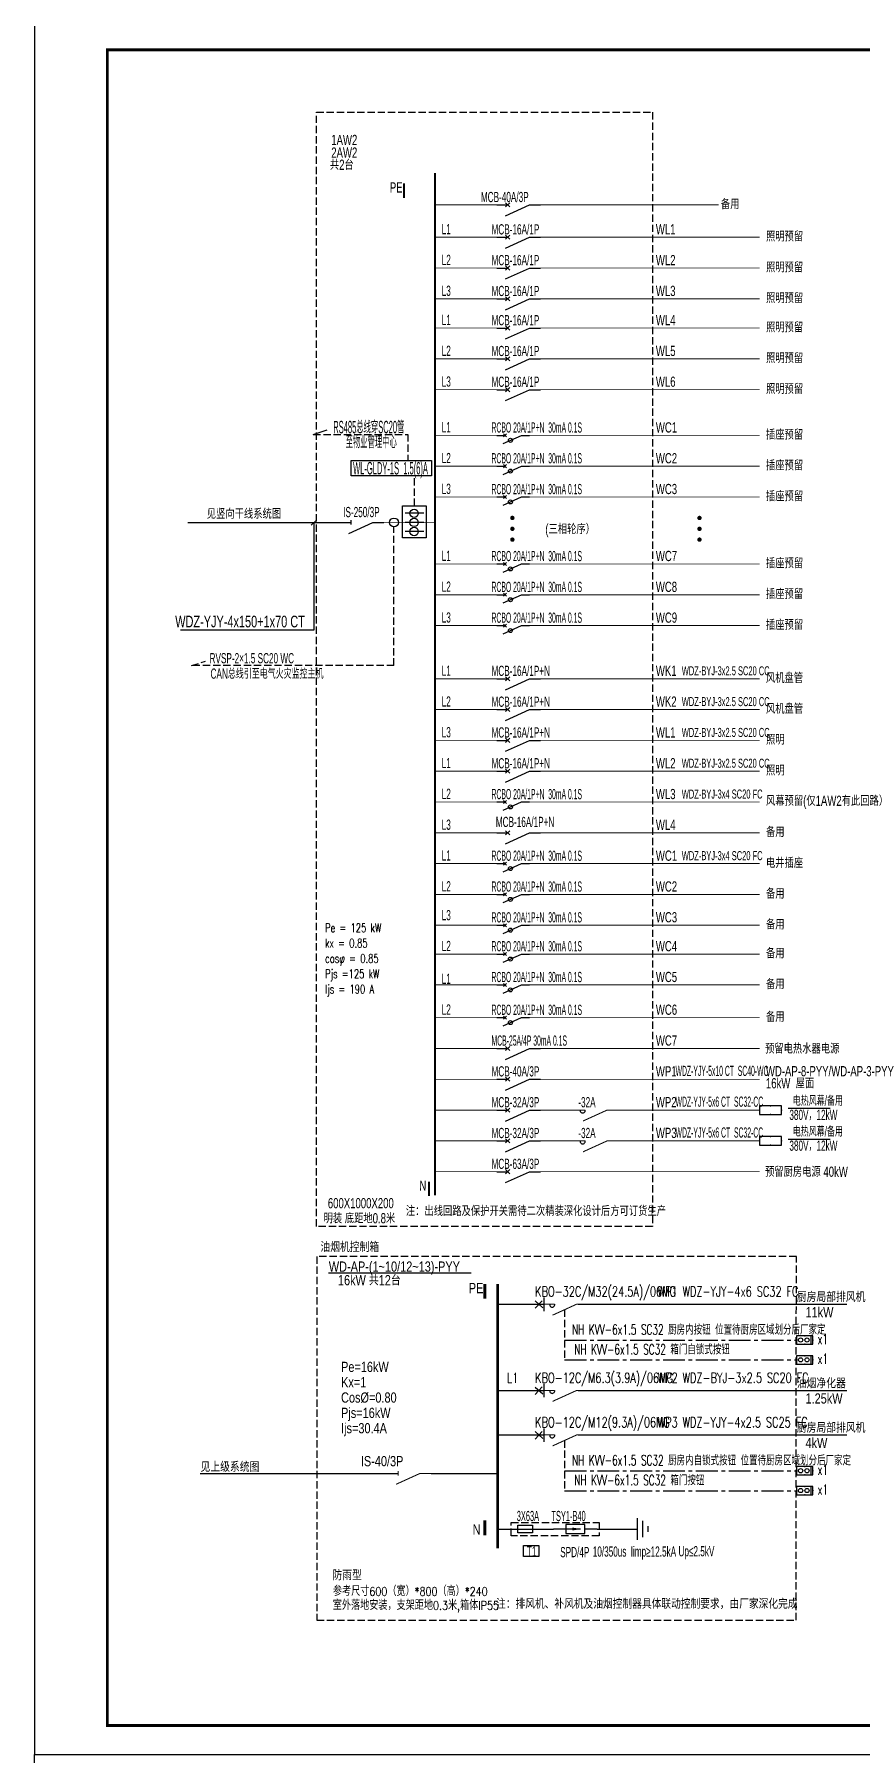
# Model space of a CAD drawing. Extents: x -118086 to 144314, y -110039 to 305761.
# Drawn here: x 27084 to 55436, y 68161 to 127086 of the extents above; entities that cross this region are included whole.
import ezdxf
from ezdxf.enums import TextEntityAlignment as Align

# ---------------------------------------------------------------- set-up
doc = ezdxf.new("R2010")
doc.units = 0
doc.header["$LTSCALE"] = 1000
for name, pattern in [('CENTER2', [1.125, 0.75, -0.125, 0.125, -0.125]), ('CONTINOUS', [0]), ('DASH', [0.35, 0.25, -0.1])]:
    doc.linetypes.add(name, pattern=pattern)
doc.layers.get('0').update_dxf_attribs({"linetype": 'CONTINUOUS'})
for name, color, linetype in [('D-TEXT', 7, 'CONTINUOUS'), ('DIM-箱柜', 3, 'CONTINUOUS'), ('DOTLN', 2, 'DASH'), ('DQ', 7, 'CONTINOUS'), ('EL-1', 4, 'DASH'), ('ELEMENT', 3, 'CONTINUOUS'), ('EQUIP-照明', 3, 'CONTINUOUS'), ('EQUIP-箱柜', 3, 'CONTINUOUS'), ('SIG_TEXT', 7, 'CONTINUOUS'), ('TEL_LEAD', 3, 'CONTINUOUS'), ('TEL_TEXT', 3, 'CONTINUOUS'), ('TEL_TITLE', 7, 'CONTINUOUS'), ('WIRE', 4, 'CONTINUOUS'), ('WIRE-照明', 1, 'CONTINUOUS'), ('内审意见修改', 2, 'CONTINUOUS')]:
    doc.layers.add(name, color=color, linetype=linetype)
doc.layers.add('内审要求修改2.10', color=6, linetype='CONTINUOUS', plot=False)
doc.layers.get('内审要求修改2.10').off()
doc.styles.add('_COMPLEX', font='ros.shx', dxfattribs={"width": 0.6, "bigfont": 'jd.shx'})
doc.styles.add('_HZTXT', font='ROS', dxfattribs={"width": 0.8, "bigfont": 'JD'})
doc.styles.add('_TCH_LABEL', font='COMPLEX', dxfattribs={"bigfont": 'GBCBIG'})
doc.styles.add('_TEL_DIM', font='ROMANS2', dxfattribs={"width": 0.8, "height": 3.5, "bigfont": 'HZDF2'})
doc.styles.add('B', font='ros.shx', dxfattribs={"width": 0.8, "bigfont": 'jd.shx'})
doc.styles.add('DIM_FONT', font='ROMANS', dxfattribs={"bigfont": 'HZTXT'})
doc.styles.get("Standard").update_dxf_attribs({"font": 'GBENOR', "bigfont": 'GBCBIG'})

# ---------------------------------------------------------------- blocks, each defined once
blk = doc.blocks.new('M_M8')
for p, q in [((-0.25, -0.2), (0, -0.75)), ((0.05, -0.25), (-0.05, -0.25))]:
    blk.add_line(p, q)
for points in [[(0, 0), (0, -0.25)], [(0, -0.75), (0, -1)]]:
    blk.add_lwpolyline(points)
at = {"style": 'DIM_FONT', "width": 0.8, "flags": 9}
blk.add_attdef('S', (0.25, -0.5), '', height=0.2, dxfattribs=at)
blk = doc.blocks.new('M_M7')
for p, q in [((-0.25, -0.2), (0, -0.75)), ((-0.047, -0.297), (0.047, -0.203)), ((-0.047, -0.203), (0.047, -0.297))]:
    blk.add_line(p, q)
for points in [[(0, 0), (0, -0.25)], [(0, -0.75), (0, -1)]]:
    blk.add_lwpolyline(points)
at = {"width": 0.8, "flags": 9}
blk.add_attdef('S', (0.25, -0.5), '', height=0.2, dxfattribs=at)
blk = doc.blocks.new('M_M19DXM')
for p, q in [((-0.25, -0.2), (0, -0.75)), ((-0.047, -0.203), (0.047, -0.297)), ((-0.047, -0.297), (0.047, -0.203))]:
    blk.add_line(p, q)
for points in [[(0, 0), (0, -0.25)], [(0, -0.75), (0, -1)]]:
    blk.add_lwpolyline(points)
blk.add_circle((-0.151, -0.417), 0.0615)
at = {"style": 'DIM_FONT', "width": 0.8, "flags": 9}
blk.add_attdef('S', (0.25, -0.5), '', height=0.2, dxfattribs=at)
blk = doc.blocks.new('SADF AGF AERG AER GER')
at = {"layer": 'DIM-箱柜'}
blk.add_lwpolyline([(-462150, -1228514), (-378050, -1228514), (-378050, -1287914), (-462150, -1287914)], close=True, dxfattribs=at)
blk = doc.blocks.new('A$C6873132B')
at = {"layer": 'DIM-箱柜'}
blk.add_blockref('SADF AGF AERG AER GER', (378050, 1287914), dxfattribs=at)
blk = doc.blocks.new('$equip$00001413')
for p, q in [((0.75, 0.6), (-0.75, 0.6)), ((-0.75, 0.6), (-0.75, 0)), ((-0.75, 0), (0.75, 0)), ((0.75, 0), (0.75, 0.6))]:
    blk.add_line(p, q)
for p in [(-0.75, 0.3), (0, 0.6), (0, 0), (0.75, 0.3)]:
    blk.add_point(p)
at = {"style": '_TCH_LABEL', "flags": 9}
blk.add_attdef('A', (0, 0), '', height=0.00002, dxfattribs=at)
blk = doc.blocks.new('$element$00000519')
at = {"const_width": 0.0233}
for points in [[(0, 0), (0, -0.25)], [(0, -1), (0, -0.75), (-0.25, -0.2)], [(-0.05, -0.25), (0.05, -0.25)]]:
    blk.add_lwpolyline(points, dxfattribs=at)
at = {"flags": 9}
blk.add_attdef('S', (0, 0), '', height=0.00000667, dxfattribs=at)
blk = doc.blocks.new('$element$00000577')
at = {"const_width": 0.0233}
for points in [[(0, 0), (0, -0.25)], [(-0.25, -0.2), (0, -0.75), (0, -1)]]:
    blk.add_lwpolyline(points, dxfattribs=at)
blk.add_arc((-0.008, -0.192), 0.0589, 81.8699, 278.1301)
at = {"flags": 9}
blk.add_attdef('S', (0, 0), '', height=0.00000667, dxfattribs=at)
blk = doc.blocks.new('$equip$00001234')
for p, q in [((0.71, 0.71), (-0.71, 0.71)), ((-0.71, 0.71), (-0.71, -0.01)), ((-0.71, 0), (0.71, 0)), ((0.54, 0.71), (0.54, 0)), ((0.71, 0), (0.71, 0.71))]:
    blk.add_line(p, q)
for centre in [(-0.35, 0.36), (0.2, 0.36)]:
    blk.add_circle(centre, 0.179)
at = {"layer": 'EQUIP-照明'}
for p in [(-0.71, 0.35), (0, 0.71), (0, 0), (0.71, 0.36)]:
    blk.add_point(p, dxfattribs=at)
at = {"layer": 'EQUIP-照明', "flags": 9}
blk.add_attdef('A', (0, 0), '', height=0.00002, dxfattribs=at)
blk = doc.blocks.new('$equip$00001781')
blk.add_circle((0, 0), 0.5)
at = {"flags": 9}
blk.add_attdef('A', (0, 0), '', height=0.00002, dxfattribs=at)
blk = doc.blocks.new('M_M24')
for p, q in [((-0.25, -0.375), (0.25, -0.375)), ((-0.1875, -0.5), (0.1875, -0.5)), ((-0.0625, -0.625), (0.0625, -0.625))]:
    blk.add_line(p, q)
blk.add_lwpolyline([(0, 0), (0, -0.375)])
at = {"width": 0.8, "flags": 9}
blk.add_attdef('S', (0.25, -0.5), '', height=0.2, dxfattribs=at)
blk = doc.blocks.new('M_M17')
for p, q in [((-0.1, -0.717), (-0.1, -0.283)), ((-0.1, -0.283), (0.1, -0.283)), ((0, -0.383), (0, -0.717)), ((0.1, -0.283), (0.1, -0.717)), ((0.1, -0.717), (-0.1, -0.717))]:
    blk.add_line(p, q)
for points in [[(0, 0), (0, -0.283)], [(0, -0.717), (0, -1)]]:
    blk.add_lwpolyline(points)
for points in [[(-0.033, -0.567), (0.033, -0.567), (0, -0.367), (0.033, -0.567)], [(0.033, -0.567), (0, -0.367), (-0.033, -0.567), (0.033, -0.567)], [(0, -0.367), (-0.033, -0.567), (0.033, -0.567), (0, -0.367)]]:
    blk.add_solid(points)
at = {"width": 0.8, "flags": 9}
blk.add_attdef('S', (0.25, -0.5), '', height=0.2, dxfattribs=at)
blk = doc.blocks.new('T1')
at = {"layer": 'DOTLN', "linetype": 'DASH', "elevation": -4260}
blk.add_lwpolyline([(42028, 231032), (45043, 231032), (45043, 230576), (42028, 230576)], close=True, dxfattribs=at)
at = {"layer": 'ELEMENT', "elevation": -4260}
blk.add_lwpolyline([(42254, 230674), (42254, 230934), (42764, 230934), (42764, 230674)], close=True, dxfattribs=at)
at = {"layer": 'TEL_TEXT', "ltscale": 2}
blk.add_lwpolyline([(42449, 230241), (42983, 230241), (42983, 229865), (42449, 229865)], close=True, dxfattribs=at)
at = {"layer": 'WIRE-照明'}
for p, q in [((41567, 230804), (42330, 230804)), ((42330, 230804), (43480, 230804)), ((44980, 230804), (45793, 230804))]:
    blk.add_line(p, q, dxfattribs=at)
at = {"layer": 'ELEMENT', "yscale": 1500, "zscale": 1500}
for name, p, xscale, rotation in [('M_M24', (45793, 230804), 1500, 90), ('M_M17', (44980, 230804), -1500, 270)]:
    blk.add_blockref(name, p, dxfattribs=dict(at, xscale=xscale, rotation=rotation))
at = {"layer": 'TEL_TEXT', "ltscale": 2, "style": '_COMPLEX'}
for s, width, p in [('3X63A      TSY1-B40', 0.5, (42222, 231075)), ('T1', 0.6, (42570, 229861)), ('SPD/4P', 0.6, (43710, 229838)), ('10/350us', 0.6, (44826, 229857)), ('Iimp≥12.5kA', 0.6, (46125, 229858)), ('Up≤2.5kV', 0.6, (47764, 229868))]:
    blk.add_text(s, height=350, dxfattribs=dict(at, width=width)).set_placement(p)

msp = doc.modelspace()

# ---------------------------------------------------------------- linework, layer by layer
at = {"color": 0}
msp.add_line((36641, 113386), (37118, 113537), dxfattribs=at)
at = {"linetype": 'DASH'}
for p, q in [((36641, 113386), (39878, 113386)), ((39878, 113386), (39878, 112486)), ((40107, 110934, 0), (40107, 111967, 0))]:
    msp.add_line(p, q, dxfattribs=at)
for p, q in [((36575, 110276, 0), (36736, 110438, 0)), ((44485, 83707), (44243, 83450)), ((44244, 83704), (44509, 83470)), ((44485, 80753), (44243, 80495)), ((44244, 80749), (44509, 80516)), ((44485, 79229), (44243, 78971)), ((44244, 79225), (44509, 78992))]:
    msp.add_line(p, q)
at = {"color": 3, "linetype": 'DASH'}
for p, q in [((39409, 105465, 0), (39409, 110219)), ((32471, 105465, 0), (32947, 105616, 0)), ((39409, 105465, 0), (32471, 105465, 0))]:
    msp.add_line(p, q, dxfattribs=at)
at = {"linetype": 'DASH'}
msp.add_lwpolyline([(48272, 86252), (36750, 86252), (36750, 124418), (48272, 124418)], close=True, dxfattribs=at)
at = {"linetype": 'Continuous', "const_width": 72.9}
for points in [[(39754, 121984), (39754, 121487)], [(40608, 87790), (40608, 87293)]]:
    msp.add_lwpolyline(points, dxfattribs=at)
at = {"color": 2, "elevation": 0}
msp.add_lwpolyline([(37943, 112486), (40700, 112486), (40700, 111967), (37943, 111967)], close=True, dxfattribs=at)
at = {"color": 0, "elevation": 0}
msp.add_lwpolyline([(39702, 110934), (40511, 110934), (40511, 109845), (39702, 109845)], close=True, dxfattribs=at)
at = {"color": 2}
for centre in [(40097, 110681), (40097, 110369), (40097, 110058)]:
    msp.add_circle(centre, 143, dxfattribs=at)
at = {"layer": 'DIM-箱柜', "const_width": 75}
for points in [[(43428, 110522, 1), (43503, 110522, 1)], [(43428, 110150, 1), (43503, 110150, 1)], [(49841, 110522, 1), (49916, 110522, 1)], [(49841, 110150, 1), (49916, 110150, 1)], [(43428, 109779, 1), (43503, 109779, 1)], [(49841, 109779, 1), (49916, 109779, 1)]]:
    msp.add_lwpolyline(points, format="xyb", close=True, dxfattribs=at)
at = {"layer": 'DOTLN', "linetype": 'DASH'}
msp.add_lwpolyline([(36761, 72762), (53194, 72762), (53199, 85227), (36765, 85227)], close=True, dxfattribs=at)
at = {"layer": 'EL-1'}
for p, q in [((45256, 83401), (45256, 81679)), ((45256, 78923), (45256, 77201))]:
    msp.add_line(p, q, dxfattribs=at)
at = {"layer": 'SIG_TEXT'}
for p, q in [((52915, 90303, 0), (54361, 90303, 0)), ((52915, 89247, 0), (54361, 89247, 0))]:
    msp.add_line(p, q, dxfattribs=at)
at = {"layer": 'TEL_LEAD', "linetype": 'Continuous'}
for p, q in [((42055, 84649), (37167, 84649)), ((53198, 83589), (54925, 83589)), ((53198, 80635), (54925, 80635)), ((53198, 79110), (54925, 79110))]:
    msp.add_line(p, q, dxfattribs=at)
at = {"layer": 'TEL_TEXT', "color": 0, "ltscale": 2}
for p, q in [((36656, 110357, 0), (36656, 106673, 0)), ((36656, 106673, 0), (32091, 106673, 0))]:
    msp.add_line(p, q, dxfattribs=at)
at = {"layer": 'TEL_TITLE'}
msp.add_lwpolyline([(27084, 68161), (111184, 68161), (111184, 127561), (27084, 127561)], close=True, dxfattribs=at)
at = {"layer": 'TEL_TITLE', "const_width": 100}
msp.add_lwpolyline([(29584, 69161), (110184, 69161), (110184, 126561), (29584, 126561)], close=True, dxfattribs=at)
msp.add_lwpolyline([(29584, 69161), (110184, 69161), (110184, 126561), (29584, 126561)], close=True, dxfattribs=at)
at = {"layer": 'WIRE', "color": 4}
for p, q in [((40432, 110681), (39789, 110681)), ((40432, 110369), (39789, 110369)), ((40432, 110058), (39789, 110058))]:
    msp.add_line(p, q, dxfattribs=at)
at = {"layer": 'WIRE'}
for p, q in [((42962, 83589), (44567, 83589)), ((45723, 83589), (47215, 83589)), ((47215, 83589), (53198, 83589)), ((42962, 80635), (44567, 80635)), ((45723, 80635), (47215, 80635)), ((47215, 80635), (53198, 80635)), ((42962, 79110), (44567, 79110)), ((45723, 79110), (47215, 79110)), ((47215, 79110), (53198, 79110))]:
    msp.add_line(p, q, dxfattribs=at)
at = {"layer": 'WIRE', "linetype": 'CENTER2'}
for p, q in [((45256, 82358), (53201, 82358)), ((45256, 81679), (53201, 81679)), ((45256, 77880), (53201, 77880)), ((45256, 77201), (53201, 77201))]:
    msp.add_line(p, q, dxfattribs=at)
at = {"layer": 'WIRE-照明'}
for p, q in [((32344, 110369), (35772, 110369)), ((35617, 110369), (37746, 110369)), ((32761, 77795), (39556, 77795)), ((40681, 77795), (42962, 77795))]:
    msp.add_line(p, q, dxfattribs=at)
at = {"layer": 'WIRE-照明', "linetype": 'Continuous'}
for p, q in [((44544, 83814), (44544, 83355)), ((44544, 80860), (44544, 80400)), ((44544, 79335), (44544, 78876))]:
    msp.add_line(p, q, dxfattribs=at)
at = {"layer": 'WIRE-照明', "const_width": 60}
msp.add_lwpolyline([(40815, 122340), (40815, 87321)], dxfattribs=at)
at = {"layer": 'WIRE-照明', "linetype": 'Continuous'}
for points, const_width in [([(40815, 121245), (42931, 121245)], 30), ([(44431, 121245), (50532, 121245)], 30), ([(40815, 120138), (42931, 120138)], 30), ([(44431, 120138), (51941, 120138)], 30), ([(40815, 119083), (42931, 119083)], 30), ([(44431, 119083), (51941, 119083)], 30), ([(40815, 118027), (42931, 118027)], 30), ([(44431, 118027), (51941, 118027)], 30), ([(40815, 117027), (42931, 117027)], 30), ([(44431, 117027), (51941, 117027)], 30), ([(40815, 115971), (42931, 115971)], 30), ([(44431, 115971), (51941, 115971)], 30), ([(40815, 114916), (42931, 114916)], 30), ([(44431, 114916), (51941, 114916)], 30), ([(40815, 113351), (42931, 113351)], 30), ([(44056, 113351), (51941, 113351)], 30), ([(40815, 112296), (42931, 112296)], 30), ([(44056, 112296), (51941, 112296)], 30), ([(40815, 111241), (42931, 111241)], 30), ([(44056, 111241), (51941, 111241)], 30), ([(38837, 110369), (39409, 110369)], 25), ([(39409, 110369), (40815, 110369)], 25), ([(40815, 108946), (42931, 108946)], 30), ([(44056, 108946), (51941, 108946)], 30), ([(40815, 107891), (42931, 107891)], 30), ([(44056, 107891), (51941, 107891)], 30), ([(40815, 106835), (42931, 106835)], 30), ([(44056, 106835), (51941, 106835)], 30), ([(40815, 105014), (42931, 105014)], 30), ([(44431, 105014), (51941, 105014)], 30), ([(40815, 103959), (42931, 103959)], 30), ([(44431, 103959), (51941, 103959)], 30), ([(40815, 102904), (42931, 102904)], 30), ([(44431, 102904), (51941, 102904)], 30), ([(40815, 101848), (42931, 101848)], 30), ([(44056, 101848), (51941, 101848)], 30), ([(40815, 100793), (42931, 100793)], 30), ([(44056, 100793), (51941, 100793)], 30), ([(40815, 99737), (42931, 99737)], 30), ([(44056, 99737), (51941, 99737)], 30), ([(40815, 98682), (42931, 98682)], 30), ([(44056, 98682), (51941, 98682)], 30), ([(40815, 97626), (42931, 97626)], 30), ([(44056, 97626), (51941, 97626)], 30), ([(40815, 96571), (42931, 96571)], 30), ([(44056, 96571), (51941, 96571)], 30), ([(40815, 95582), (42931, 95582)], 30), ([(44056, 95582), (51941, 95582)], 30), ([(40815, 94526), (42931, 94526)], 30), ([(44056, 94526), (51941, 94526)], 30), ([(40815, 93405), (42931, 93405)], 30), ([(44056, 93405), (51941, 93405)], 30), ([(40815, 92349), (42931, 92349)], 30), ([(44056, 92349), (51941, 92349)], 30), ([(40815, 91294), (42931, 91294)], 30), ([(44056, 91294), (51941, 91294)], 30), ([(40815, 90239), (42931, 90239)], 30), ([(44056, 90239), (45962, 90239)], 30), ([(46712, 90239), (51941, 90239)], 30), ([(40815, 89183), (42931, 89183)], 30), ([(44056, 89183), (45962, 89183)], 30), ([(46712, 89183), (51941, 89183)], 30), ([(40815, 88128), (42931, 88128)], 30), ([(44056, 88128), (51941, 88128)], 30)]:
    msp.add_lwpolyline(points, dxfattribs=dict(at, const_width=const_width))
at = {"layer": 'WIRE-照明', "linetype": 'ByBlock', "const_width": 100}
for points in [[(42526, 84281), (42526, 83784)], [(42962, 84281), (42962, 75227)], [(42526, 76181), (42526, 75668)]]:
    msp.add_lwpolyline(points, dxfattribs=at)

# ---------------------------------------------------------------- block references
at = {"layer": 'DQ', "xscale": 1500, "yscale": 1500, "zscale": 1500, "rotation": 90}
msp.add_blockref('M_M8', (37558, 110369), dxfattribs=at)
at = {"layer": 'EL-1'}
msp.add_blockref('T1', (1395, -154916), dxfattribs=at)
at = {"layer": 'ELEMENT', "rotation": 90}
for name, p, xscale, yscale, zscale in [('M_M7', (42931, 121245), 1500, 1500, 1500), ('M_M7', (42931, 120138), 1500, 1500, 1500), ('M_M7', (42931, 119083), 1500, 1500, 1500), ('M_M7', (42931, 118027), 1500, 1500, 1500), ('M_M7', (42931, 117027), 1500, 1500, 1500), ('M_M7', (42931, 115971), 1500, 1500, 1500), ('M_M7', (42931, 114916), 1500, 1500, 1500), ('M_M19DXM', (42931, 113351), 1125, 1125, 1125), ('M_M19DXM', (42931, 112296), 1125, 1125, 1125), ('M_M19DXM', (42931, 111241), 1125, 1125, 1125), ('M_M19DXM', (42931, 108946), 1125, 1125, 1125), ('M_M19DXM', (42931, 107891), 1125, 1125, 1125), ('M_M19DXM', (42931, 106835), 1125, 1125, 1125), ('M_M7', (42931, 105014), 1500, 1500, 1500), ('M_M7', (42931, 103959), 1500, 1500, 1500), ('M_M7', (42931, 102904), 1500, 1500, 1500), ('M_M7', (42931, 101848), 1500, 1500, 1500), ('M_M19DXM', (42931, 100793), 1125, 1125, 1125), ('M_M7', (42931, 99737), 1500, 1500, 1500), ('M_M19DXM', (42931, 98682), 1125, 1125, 1125), ('M_M19DXM', (42931, 97626), 1125, 1125, 1125), ('M_M19DXM', (42931, 96571), 1125, 1125, 1125), ('M_M19DXM', (42931, 95582), 1125, 1125, 1125), ('M_M19DXM', (42931, 94526), 1125, 1125, 1125), ('M_M19DXM', (42931, 93405), 1125, 1125, 1125), ('M_M7', (42931, 92349), 1500, 1500, 1500), ('M_M7', (42931, 91294), 1500, 1500, 1500), ('M_M7', (42931, 90239), 1500, 1500, 1500), ('$element$00000577', (45587, 90239), 1500, 1500, 1500), ('M_M7', (42931, 89183), 1500, 1500, 1500), ('$element$00000577', (45587, 89183), 1500, 1500, 1500), ('M_M7', (42931, 88128), 1500, 1500, 1500), ('$element$00000577', (44544, 83589), 1500, 1500, 1500), ('$element$00000577', (44544, 80635), 1500, 1500, 1500), ('$element$00000577', (44544, 79110), 1500, 1500, 1500), ('$element$00000519', (39181, 77795), 1500, 1500, 1500)]:
    msp.add_blockref(name, p, dxfattribs=dict(at, xscale=xscale, yscale=yscale, zscale=zscale))
at = {"layer": 'EQUIP-照明', "linetype": 'ByBlock', "xscale": 300, "yscale": 300, "zscale": 300}
msp.add_blockref('$equip$00001781', (39409, 110369), dxfattribs=at)
at = {"layer": 'EQUIP-照明', "xscale": 400, "yscale": 400, "zscale": 400}
for p in [(53484, 82218), (53484, 81539), (53484, 77740), (53484, 77061)]:
    msp.add_blockref('$equip$00001234', p, dxfattribs=at)
at = {"layer": 'EQUIP-箱柜', "xscale": 500, "yscale": 500, "zscale": 500}
for p in [(52316, 90089), (52316, 89033)]:
    msp.add_blockref('$equip$00001413', p, dxfattribs=at)
at = {"layer": '内审要求修改2.10'}
msp.add_blockref('A$C6873132B', (111184, 8761), dxfattribs=at)

# ---------------------------------------------------------------- texts
at = {"layer": 'D-TEXT', "color": 0, "style": '_HZTXT', "width": 0.45}
for s, height, p in [('RS485总线穿SC20管', 428.57, (37328, 113420, 0)), ('至物业管理中心', 428.6, (37751, 112907, 0)), ('WL-GLDY-1S  1.5(6)A', 428.57, (38007, 112013, 0))]:
    msp.add_text(s, height=height, dxfattribs=at).set_placement(p)
at = {"layer": 'SIG_TEXT', "style": '_TEL_DIM'}
for s, height, width, p in [('kx = 0.85', 300, 0.7, (37046, 95809)), ('cosφ = 0.85', 300, 0.7, (37046, 95284)), ('Pjs =125 kW', 300, 0.7, (37046, 94759)), ('Ijs = 190 A', 300, 0.7, (37046, 94234)), ('参考尺寸600（宽）*800（高）*240', 300, 0.8, (37318, 73601)), ('室外落地安装，支架距地0.3米,箱体IP55', 300, 0.8, (37313, 73120)), ('注：排风机、补风机及油烟控制器具体联动控制要求，由厂家深化完成', 347.24, 0.8, (42906, 73154))]:
    msp.add_text(s, height=height, dxfattribs=dict(at, width=width)).set_placement(p)
at = {"layer": 'TEL_TEXT', "ltscale": 2, "style": '_COMPLEX'}
for s, height, width, p in [('2AW2', 350, 0.7, (37259, 122862)), ('1AW2', 350, 0.7, (37259, 123295)), ('MCB-40A/3P', 350, 0.6, (42386, 121341)), ('备用', 350, 0.7, (50613, 121099)), ('L1', 350, 0.6, (41044, 120241)), ('WL1', 350, 0.7, (48384, 120236)), ('照明预留', 350, 0.7, (52158, 119992)), ('L2', 350, 0.6, (41044, 119186)), ('WL2', 350, 0.7, (48384, 119180)), ('照明预留', 350, 0.7, (52158, 118937)), ('L3', 350, 0.6, (41044, 118130)), ('WL3', 350, 0.7, (48384, 118125)), ('照明预留', 350, 0.7, (52158, 117881)), ('L1', 350, 0.6, (41044, 117130)), ('WL4', 350, 0.7, (48384, 117124)), ('照明预留', 350, 0.7, (52158, 116881)), ('L2', 350, 0.6, (41044, 116074)), ('WL5', 350, 0.7, (48384, 116069)), ('照明预留', 350, 0.7, (52158, 115825)), ('L3', 350, 0.6, (41044, 115019)), ('WL6', 350, 0.7, (48384, 115014)), ('照明预留', 350, 0.7, (52158, 114770)), ('L1', 350, 0.6, (41044, 113454)), ('RCBO 20A/1P+N  30mA 0.1S', 350, 0.4, (42751, 113447)), ('WC1', 350, 0.7, (48384, 113449)), ('插座预留', 350, 0.7, (52158, 113205)), ('L2', 350, 0.6, (41044, 112399)), ('RCBO 20A/1P+N  30mA 0.1S', 350, 0.4, (42751, 112392)), ('WC2', 350, 0.7, (48384, 112393)), ('插座预留', 350, 0.7, (52158, 112150)), ('L3', 350, 0.6, (41044, 111343)), ('RCBO 20A/1P+N  30mA 0.1S', 350, 0.4, (42751, 111336)), ('WC3', 350, 0.7, (48384, 111338)), ('插座预留', 350, 0.7, (52158, 111095)), ('IS-250/3P', 350, 0.6, (37668, 110549)), ('(三相轮序）', 350, 0.7, (44596, 109969)), ('L1', 350, 0.6, (41044, 109049)), ('RCBO 20A/1P+N  30mA 0.1S', 350, 0.4, (42751, 109042)), ('WC7', 350, 0.7, (48384, 109044)), ('插座预留', 350, 0.7, (52158, 108800)), ('L2', 350, 0.6, (41044, 107994)), ('RCBO 20A/1P+N  30mA 0.1S', 350, 0.4, (42751, 107986)), ('WC8', 350, 0.7, (48384, 107988)), ('插座预留', 350, 0.7, (52158, 107745)), ('L3', 350, 0.6, (41044, 106938)), ('RCBO 20A/1P+N  30mA 0.1S', 350, 0.4, (42751, 106931)), ('WC9', 350, 0.7, (48384, 106933)), ('插座预留', 350, 0.7, (52158, 106689)), (' RVSP-2×1.5 SC20 WC', 350, 0.6, (33010, 105543, 0)), ('MCB-16A/1P+N', 350, 0.6, (42751, 105110)), ('CAN总线引至电气火灾监控主机', 350, 0.6, (33122, 105015, 0)), ('L1', 350, 0.6, (41044, 105117)), ('WK1', 350, 0.7, (48384, 105112)), ('WDZ-BYJ-3x2.5 SC20 CC', 310, 0.6, (49272, 105131)), ('风机盘管', 350, 0.7, (52158, 104868)), ('L2', 350, 0.6, (41044, 104062)), ('MCB-16A/1P+N', 350, 0.6, (42751, 104054)), ('WK2', 350, 0.7, (48384, 104056)), ('WDZ-BYJ-3x2.5 SC20 CC', 310, 0.6, (49272, 104076)), ('风机盘管', 350, 0.7, (52158, 103813)), ('L3', 350, 0.6, (41044, 103006)), ('MCB-16A/1P+N', 350, 0.6, (42751, 102999)), ('WL1', 350, 0.7, (48384, 103001)), ('WDZ-BYJ-3x2.5 SC20 CC', 310, 0.6, (49272, 103020)), ('照明', 350, 0.7, (52158, 102757)), ('L1', 350, 0.6, (41044, 101951)), ('MCB-16A/1P+N', 350, 0.6, (42751, 101944)), ('WL2', 350, 0.7, (48384, 101946)), ('WDZ-BYJ-3x2.5 SC20 CC', 310, 0.6, (49272, 101965)), ('照明', 350, 0.7, (52158, 101702)), ('L2', 350, 0.6, (41044, 100895)), ('RCBO 20A/1P+N  30mA 0.1S', 350, 0.4, (42751, 100888)), ('WL3', 350, 0.7, (48384, 100890)), ('WDZ-BYJ-3x4 SC20 FC', 310, 0.6, (49272, 100909)), ('风幕预留(仅1AW2有此回路）', 350, 0.7, (52158, 100660)), ('L3', 350, 0.6, (41044, 99840)), ('MCB-16A/1P+N', 350, 0.6, (42899, 99935)), ('WL4', 350, 0.7, (48384, 99835)), ('备用', 350, 0.7, (52158, 99591)), ('L1', 350, 0.6, (41044, 98785)), ('RCBO 20A/1P+N  30mA 0.1S', 350, 0.4, (42751, 98777)), ('WC1', 350, 0.7, (48384, 98779)), ('WDZ-BYJ-3x4 SC20 FC', 310, 0.6, (49272, 98799)), ('电井插座', 350, 0.7, (52158, 98536)), ('L2', 350, 0.6, (41044, 97729)), ('RCBO 20A/1P+N  30mA 0.1S', 350, 0.4, (42751, 97722)), ('WC2', 350, 0.7, (48384, 97724)), ('备用', 350, 0.7, (52158, 97480)), ('L3', 350, 0.6, (41044, 96740)), ('RCBO 20A/1P+N  30mA 0.1S', 350, 0.4, (42751, 96667)), ('WC3', 350, 0.7, (48384, 96669)), ('备用', 350, 0.7, (52158, 96425)), ('L2', 350, 0.6, (41044, 95684)), ('RCBO 20A/1P+N  30mA 0.1S', 350, 0.4, (42751, 95677)), ('WC4', 350, 0.7, (48384, 95679)), ('备用', 350, 0.7, (52158, 95436)), ('L1', 350, 0.6, (41044, 94563)), ('RCBO 20A/1P+N  30mA 0.1S', 350, 0.4, (42751, 94622)), ('WC5', 350, 0.7, (48384, 94624)), ('备用', 350, 0.7, (52158, 94380)), ('L2', 350, 0.6, (41044, 93508)), ('RCBO 20A/1P+N  30mA 0.1S', 350, 0.4, (42751, 93500)), ('WC6', 350, 0.7, (48384, 93502)), ('备用', 350, 0.7, (52158, 93259)), ('MCB-25A/4P 30mA 0.1S', 350, 0.4, (42751, 92445)), ('WC7', 350, 0.7, (48384, 92447)), ('预留电热水器电源', 350, 0.7, (52125, 92174)), ('MCB-40A/3P', 350, 0.6, (42751, 91390)), ('WP1', 350, 0.7, (48384, 91391)), ('WDZ-YJY-5x10 CT  SC40-WC', 350, 0.4, (49059, 91407)), ('WD-AP-8-PYY/WD-AP-3-PYY', 350, 0.7, (52155, 91396)), ('16kW  屋面', 350, 0.7, (52155, 90985)), ('电热风幕/备用', 350, 0.6, (53077, 90385, -124)), ('MCB-32A/3P', 350, 0.6, (42751, 90334)), ('-32A', 350, 0.6, (45726, 90334)), ('WP2', 350, 0.7, (48384, 90336)), ('WDZ-YJY-5x6 CT  SC32-CC', 350, 0.4, (49059, 90352)), ('380V，12kW', 350, 0.6, (52960, 89900, -124)), ('MCB-32A/3P', 350, 0.6, (42751, 89279)), ('-32A', 350, 0.6, (45726, 89279)), ('WP3', 350, 0.7, (48384, 89281)), ('WDZ-YJY-5x6 CT  SC32-CC', 350, 0.4, (49059, 89296)), ('电热风幕/备用', 350, 0.6, (53077, 89330, -124)), ('380V，12kW', 350, 0.6, (52960, 88845, -124)), ('MCB-63A/3P', 350, 0.6, (42751, 88223)), ('预留厨房电源 40kW', 350, 0.7, (52125, 87952)), ('注：出线回路及保护开关需待二次精装深化设计后方可订货生产', 350, 0.7, (39814, 86609))]:
    msp.add_text(s, height=height, dxfattribs=dict(at, width=width)).set_placement(p)
at = {"layer": 'TEL_TEXT', "linetype": 'Continuous', "style": 'B', "oblique": 0.7, "width": 0.7}
for s, p in [('共2台', (37209, 122446)), ('PE', (39264, 121668)), ('见竖向干线系统图', (32991, 110492)), ('N', (40278, 87475)), ('明装 底距地0.8米', (36993, 86359))]:
    msp.add_text(s, height=350, dxfattribs=at).set_placement(p)
at = {"layer": 'TEL_TEXT'}
for s, style, width, p in [('油烟机控制箱', '_HZTXT', 0.8, (36885, 85374)), ('PE', '_HZTXT', 0.8, (41973, 83966)), ('KBO-32C/M32(24.5A)/06MG', '_TEL_DIM', 0.7, (44244, 83848)), ('WP1 WDZ-YJY-4x6 SC32 FC', '_TEL_DIM', 0.7, (48451, 83848)), ('厨房局部排风机', '_HZTXT', 0.8, (53214, 83664)), ('11kW', '_HZTXT', 0.8, (53513, 83139)), ('NH KVV-6x1.5 SC32 厨房内按钮 位置待厨房区域划分后厂家定', '_TEL_DIM', 0.64, (45511, 82546)), ('x1 ', '_TEL_DIM', 0.64, (53930, 82225)), ('NH KVV-6x1.5 SC32 箱门自锁式按钮 ', '_TEL_DIM', 0.64, (45588, 81867)), ('Pe=16kW', '_HZTXT', 0.8, (37595, 81267)), ('x1', '_TEL_DIM', 0.64, (53930, 81546)), ('Kx=1', '_HZTXT', 0.8, (37595, 80742)), ('L1', '_TEL_DIM', 0.7, (43283, 80893)), ('KBO-12C/M6.3(3.9A)/06MG', '_TEL_DIM', 0.7, (44244, 80893)), ('WP2 WDZ-BYJ-3x2.5 SC20 FC', '_TEL_DIM', 0.7, (48451, 80893)), ('油烟净化器', '_HZTXT', 0.8, (53214, 80710)), ('Cos%%C=0.80', '_HZTXT', 0.8, (37595, 80217)), ('1.25kW', '_HZTXT', 0.8, (53513, 80185)), ('Pjs=16kW', '_HZTXT', 0.8, (37595, 79692)), ('KBO-12C/M12(9.3A)/06MG', '_TEL_DIM', 0.7, (44244, 79369)), ('WP3 WDZ-YJY-4x2.5 SC25 FC', '_TEL_DIM', 0.7, (48451, 79369)), ('厨房局部排风机', '_HZTXT', 0.8, (53214, 79185)), ('Ijs=30.4A', '_HZTXT', 0.8, (37595, 79167)), ('4kW', '_HZTXT', 0.8, (53513, 78660)), ('NH KVV-6x1.5 SC32 厨房内自锁式按钮 位置待厨房区域划分后厂家定', '_TEL_DIM', 0.64, (45511, 78068)), ('见上级系统图', '_HZTXT', 0.8, (32779, 77844)), ('x1 ', '_TEL_DIM', 0.64, (53930, 77746)), ('NH KVV-6x1.5 SC32 箱门按钮 ', '_TEL_DIM', 0.64, (45588, 77389)), ('x1', '_TEL_DIM', 0.64, (53930, 77067)), ('N', '_HZTXT', 0.8, (42105, 75697)), ('防雨型', '_HZTXT', 0.8, (37300, 74134))]:
    msp.add_text(s, height=350, dxfattribs=dict(at, style=style, width=width)).set_placement(p)
at = {"layer": 'TEL_TEXT', "linetype": 'Continuous', "style": '_HZTXT', "width": 0.8}
for s, p in [('WD-AP-(1~10/12~13)-PYY', (37175, 84878)), ('16kW 共12台', (37488, 84412))]:
    msp.add_text(s, height=350, dxfattribs=at).set_placement(p, align=Align.MIDDLE_LEFT)
msp.add_text('IS-40/3P', height=350, dxfattribs=at).set_placement((38274, 78039))
at = {"layer": '内审意见修改', "ltscale": 2, "style": '_COMPLEX', "width": 0.6}
for p in [(42751, 120234), (42751, 119178), (42751, 118123), (42751, 117122), (42751, 116067), (42751, 115012)]:
    msp.add_text('MCB-16A/1P', height=350, dxfattribs=at).set_placement(p)
at = {"layer": '内审意见修改', "color": 2, "ltscale": 2, "style": '_COMPLEX', "width": 0.7}
msp.add_text('WDZ-YJY-4x150+1x70 CT', height=400, dxfattribs=at).set_placement((31911, 106774, 0))
at = {"layer": '内审意见修改', "style": '_TEL_DIM', "width": 0.7}
msp.add_text('Pe = 125 kW', height=300, dxfattribs=at).set_placement((37046, 96334))
at = {"layer": '内审意见修改', "linetype": 'Continuous', "style": 'B', "oblique": 0.7, "width": 0.7}
msp.add_text('600X1000X200', height=350, dxfattribs=at).set_placement((37140, 86875))

doc.saveas('drawing.dxf')
